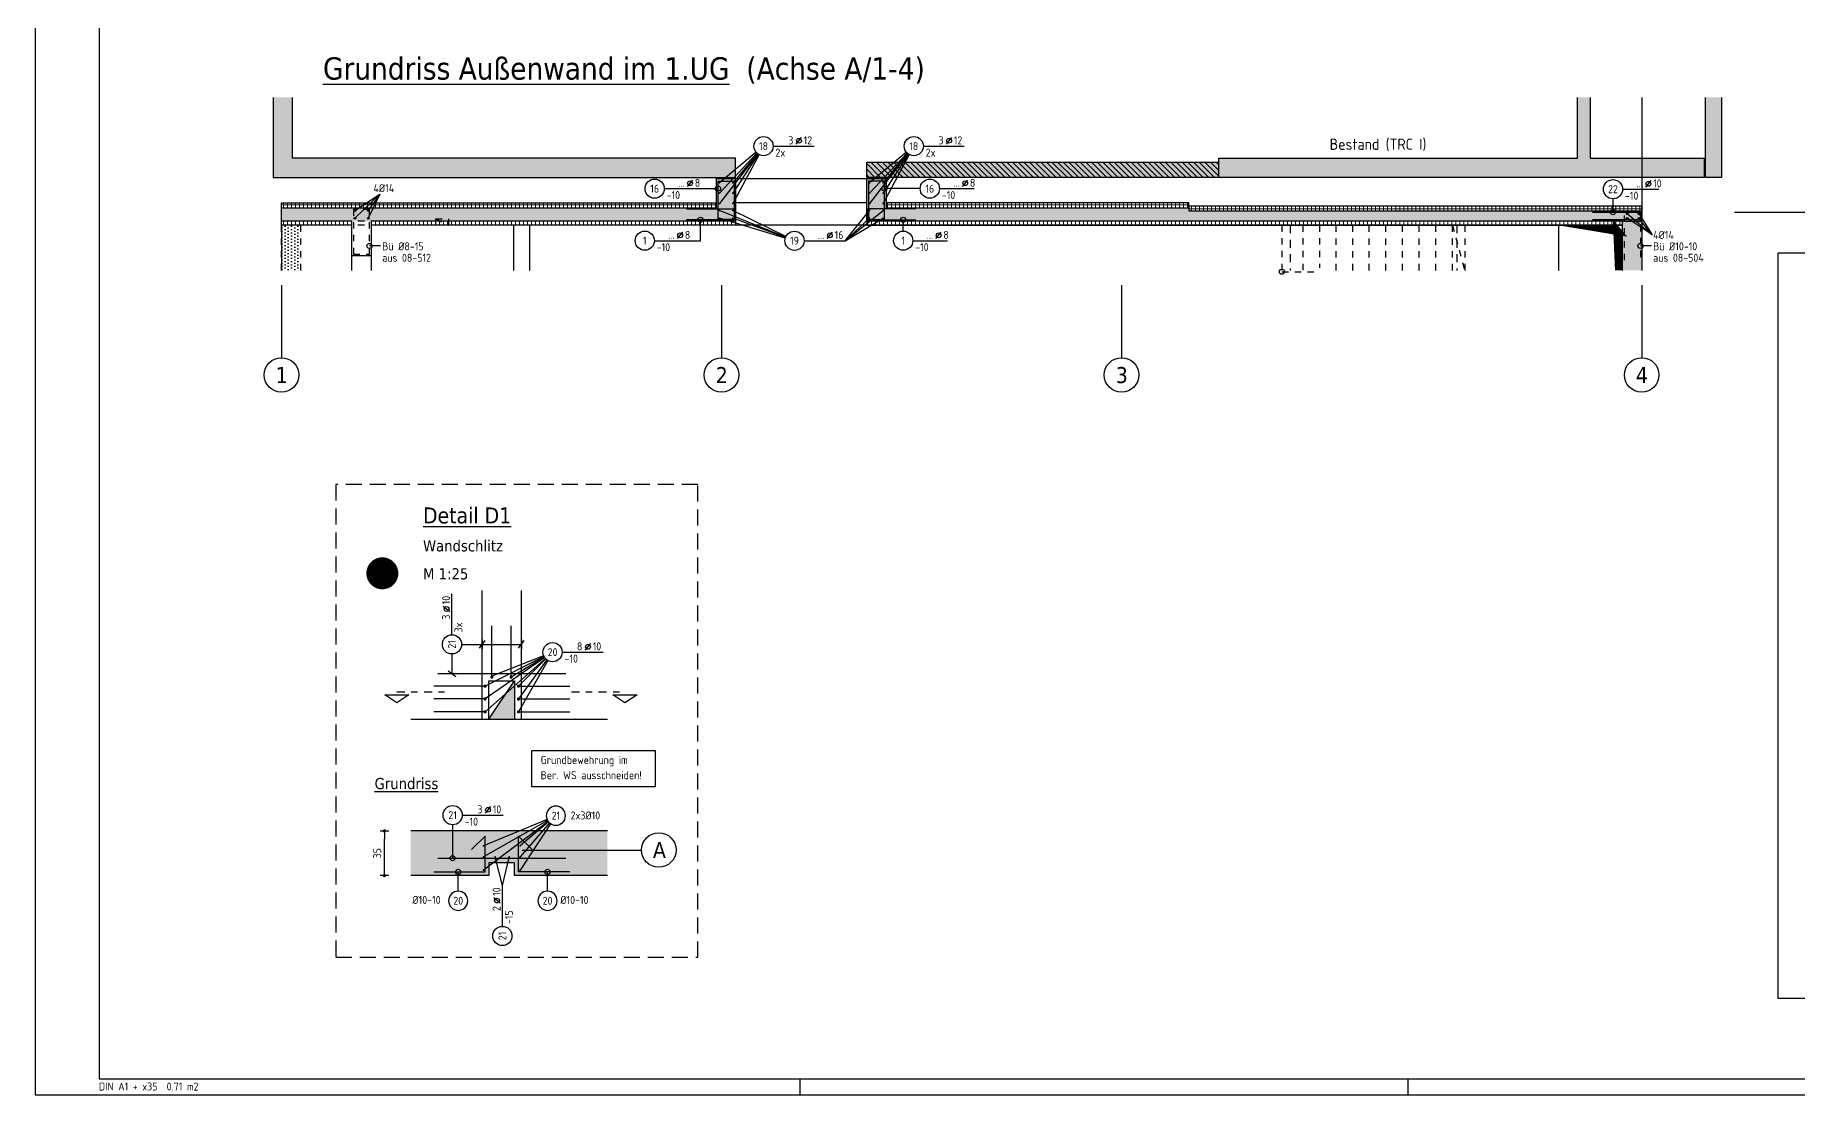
# Model space of a CAD drawing. Extents: x 40 to 130.5, y -19 to 13.9.
# Drawn here: x 39.96 to 67.49, y -19.01 to -2.45 of the extents above; entities that cross this region are included whole.
import ezdxf
from ezdxf.enums import TextEntityAlignment as Align

# ---------------------------------------------------------------- set-up
doc = ezdxf.new("R2010")
doc.units = 0
doc.header["$LTSCALE"] = 0.5
for name, pattern in [('AUSGEZOGEN', [1000.01, 1000, 0.01]), ('DASHDOTSMALL', [1.05, 0.5, -0.25, 0.05, -0.25]), ('DOT', [0.175, 0.05, -0.125]), ('HIDDEN', [0.375, 0.25, -0.125]), ('HIDDEN2', [0.187, 0.125, -0.062]), ('PUNKT', [0.175, 0.05, -0.125]), ('STRICHLINIE', [0.75, 0.5, -0.25]), ('STRICHPUNKT2', [0.55, 0.25, -0.125, 0.05, -0.125])]:
    doc.linetypes.add(name, pattern=pattern)
for name, color, linetype in [('ACHSEN', 7, 'Continuous'), ('Bestand', 7, 'Continuous'), ('BETON', 7, 'Continuous'), ('Brüstung EG', 7, 'Continuous'), ('DETAIL', 7, 'Continuous'), ('DRUEBER', 7, 'Continuous'), ('EG', 7, 'Continuous'), ('grau_dunkel', 7, 'Continuous'), ('grau_hell', 7, 'Continuous'), ('grau_mittel', 7, 'Continuous'), ('HILFE', 7, 'Continuous'), ('MASSE', 7, 'Continuous'), ('OBJEKT', 7, 'Continuous'), ('RAHMEN', 7, 'Continuous'), ('RND', 7, 'Continuous'), ('SCHNITTE', 7, 'Continuous'), ('SCHRAFF', 7, 'Continuous'), ('SFP_Achsen', 7, 'Continuous'), ('TEXT', 7, 'Continuous'), ('VERDECKT', 7, 'Continuous'), ('WD', 7, 'Continuous')]:
    doc.layers.add(name, color=color, linetype=linetype)
doc.layers.add('NOPLOT', color=7, linetype='Continuous', plot=False)
doc.layers.add('zila_01_rb_02_stb-fertig_05_schraff', color=144, linetype='Continuous', lineweight=9)
doc.styles.add('helv', font='tahoma.ttf')
doc.styles.add('txt', font='isocp.shx')
doc.dimstyles.new('DOT_I', dxfattribs={"dimscale": 0.5, "dimtxt": 0.25, "dimasz": 0.25, "dimexe": 0.1, "dimexo": 0.3, "dimgap": 0.1, "dimtad": 1, "dimdec": 3, "dimzin": 3, "dimtxsty": 'txt', "dimblk": 'DOT', "dimblk1": 'DOT', "dimblk2": 'DOT', "dimsah": 1, "dimcen": 0.1, "dimse1": 1, "dimse2": 1, "dimazin": 0, "dimtfac": 1, "dimtdec": 4, "dimtix": 1, "dimtmove": 2, "dimatfit": 3, "dimfxl": 0, "dimtvp": 1, "dimtolj": 1, "dimtzin": 0, "dimarcsym": 0})
pattern_1 = [(270, (404.95845, 73.46599), (0.05, -0.025), [0, -0.05])]
pattern_2 = [(270, (404.95845, 73.46599), (0.0625, -8e-17), []), (360, (404.95845, 73.46599), (8e-17, 0.0625), [])]

# ---------------------------------------------------------------- blocks, each defined once
blk = doc.blocks.new('RND_LEI')
at = {"layer": 'RND', "color": 7, "linetype": 'Continuous'}
blk.add_line((1.022, 0.066), (1.19, 0.27), dxfattribs=at)
for centre, radius in [((0, 0), 0.3), ((1.106, 0.168), 0.075)]:
    blk.add_circle(centre, radius, dxfattribs=at)
at = {"layer": 'RND', "color": 7, "linetype": 'Continuous', "style": 'txt'}
blk.add_attdef('POSL', text='', height=0.25, dxfattribs=at).set_placement((0, 0), align=Align.MIDDLE)
blk.add_attdef('ANZ', text='', height=0.25, dxfattribs=at).set_placement((0.931, 0.057), align=Align.RIGHT)
for tag, p in [('DUM', (1.253, 0.057)), ('ABSTD', (1.674, 0.057)), ('POSTXT', (0.374, -0.327))]:
    blk.add_attdef(tag, p, '', height=0.25, dxfattribs=at)
blk = doc.blocks.new('lei_gre')
at = {"layer": 'RND', "color": 7, "linetype": 'Continuous'}
for p, q in [((-0.09, -0.12), (0.09, 0.12)), ((0, 0.15), (0, -0.15))]:
    blk.add_line(p, q, dxfattribs=at)
blk = doc.blocks.new('SCHN-2')
at = {"layer": 'SCHNITTE', "color": 6, "linetype": 'Continuous'}
blk.add_lwpolyline([(0.378, 0.088), (0, 0.34), (-0.378, 0.088)], close=True, dxfattribs=at)
at = {"layer": 'SCHNITTE', "color": 1, "linetype": 'DASHDOTSMALL', "style": 'helv'}
blk.add_attdef('SCHN-2', text='', height=0.35, dxfattribs=at).set_placement((0, 0.45), align=Align.CENTER)
blk = doc.blocks.new('RND_HIN')
at = {"layer": 'RND', "color": 7, "linetype": 'Continuous'}
blk.add_circle((0, 0), 0.3, dxfattribs=at)
at = {"layer": 'RND', "color": 7, "linetype": 'Continuous', "style": 'txt'}
blk.add_attdef('POSI', text='', height=0.25, dxfattribs=at).set_placement((0, 0), align=Align.MIDDLE)
blk = doc.blocks.new('DOT')
at = {"layer": 'MASSE', "color": 7, "linetype": 'Continuous'}
for p, q in [((0, 0), (-1, 0)), ((0, 0.54), (0, -0.54))]:
    blk.add_line(p, q, dxfattribs=at)
at = {"layer": 'MASSE', "color": 7, "linetype": 'Continuous', "const_width": 0.2}
blk.add_lwpolyline([(-0.1, 0, 1), (0.1, 0, 1)], format="xyb", close=True, dxfattribs=at)
blk = doc.blocks.new('*D22')
at = {"layer": 'DEFPOINTS', "color": 0, "linetype": 'AUSGEZOGEN', "transparency": 16777216}
for p in [(45.41, -14.885), (45.41, -14.885), (45.41, -15.585)]:
    blk.add_point(p, dxfattribs=at)
at = {"layer": 'MASSE', "color": 0, "linetype": 'AUSGEZOGEN', "lineweight": -2, "transparency": 16777216}
blk.add_line((45.41, -15.46), (45.41, -15.01), dxfattribs=at)
at = {"layer": 'MASSE', "color": 0, "linetype": 'AUSGEZOGEN', "lineweight": -2, "transparency": 16777216, "xscale": 0.125, "yscale": 0.125, "zscale": 0.125}
for p, rotation in [((45.41, -14.885), 90), ((45.41, -15.585), 270)]:
    blk.add_blockref('DOT', p, dxfattribs=dict(at, rotation=rotation))
at = {"layer": 'MASSE', "color": 0, "linetype": 'AUSGEZOGEN', "transparency": 16777216, "insert": (45.297, -15.235), "char_height": 0.125, "attachment_point": 5, "rotation": 90, "style": 'txt'}
blk.add_mtext('\\A1;35', dxfattribs=at)
blk = doc.blocks.new('A1-35-0')
at = {"layer": 'RAHMEN'}
for p, q in [((0, 59.4), (0, 0)), ((0, 0), (118.9, 0))]:
    blk.add_line(p, q, dxfattribs=at)
at = {"layer": 'RAHMEN', "color": 5}
for p, q in [((2, 58.9), (2, 0.5)), ((2, 0.5), (118.4, 0.5))]:
    blk.add_line(p, q, dxfattribs=at)
at = {"layer": 'RAHMEN', "color": 7}
for p, q in [((23.9, 0), (23.9, 0.5)), ((42.9, 0), (42.9, 0.5))]:
    blk.add_line(p, q, dxfattribs=at)
at = {"layer": 'RAHMEN', "color": 7, "style": 'txt'}
blk.add_text('DIN A1 + x35  0.71 m2', height=0.25, dxfattribs=at).set_placement((1.989, 0.133))

msp = doc.modelspace()

# ---------------------------------------------------------------- hatches: boundary and pattern name
at = {"layer": 'Brüstung EG', "linetype": 'DOT'}
h = msp.add_hatch(dxfattribs=at)
h.set_pattern_fill('DOTS', color=102, scale=0.8, angle=-90, double=1)
h.set_pattern_definition(pattern_1)
h.paths.add_polyline_path([(43.8019, -6.1227), (44.1019, -6.1227), (44.1019, -5.4189), (43.8019, -5.4189)])
at = {"layer": 'EG', "linetype": 'AUSGEZOGEN'}
h = msp.add_hatch(dxfattribs=at)
h.set_pattern_fill('DOTS', scale=0.8, angle=-90, double=1)
h.set_pattern_definition(pattern_1)
h.paths.add_polyline_path([(43.8019, -5.1439), (43.8019, -5.3539), (50.8969, -5.3539), (50.8969, -4.6889), (50.5969, -4.6889), (50.5969, -5.1439)])
h.paths.add_polyline_path([(64.7519, -6.1227), (65.0519, -6.1227), (65.0519, -5.1939), (57.9769, -5.1939), (57.9769, -5.1439), (53.2469, -5.1439), (53.2469, -4.6889), (52.9469, -4.6889), (52.9469, -5.3539), (64.7519, -5.3539)])
at = {"layer": 'grau_hell'}
h = msp.add_hatch(color=9, dxfattribs=at)
h.paths.add_polyline_path([(50.8969, -4.6689), (50.8969, -4.3689), (43.9719, -4.3689), (43.9719, -3.4189), (43.6719, -3.4189), (43.6719, -4.6689)])
h.paths.add_polyline_path([(52.9469, -4.4289), (52.9469, -4.6689), (58.4469, -4.6689), (58.4469, -4.4289)])
h.paths.add_polyline_path([(66.0269, -4.6689), (66.0269, -4.3689), (64.2469, -4.3689), (64.2469, -3.4189), (64.0469, -3.4189), (64.0469, -4.3689), (58.4469, -4.3689), (58.4469, -4.6689)])
h.paths.add_polyline_path([(66.0469, -4.6689), (66.2969, -4.6689), (66.2969, -3.4189), (66.0469, -3.4189)])
h = msp.add_hatch(color=9, dxfattribs=at)
h.paths.add_polyline_path([(47.0438, -13.1414), (47.0661, -13.1414), (47.4438, -13.1414), (47.4438, -12.6161), (47.3227, -12.7232)])
h.paths.add_polyline_path([(47.3227, -12.7232), (47.4438, -12.6161), (47.4438, -12.5414)])
at = {"layer": 'grau_mittel'}
for points in [[(44.9019, -5.3539), (46.2119, -5.3539), (46.2119, -5.3189), (46.2119, -5.3189), (46.4119, -5.3189), (46.4119, -5.3539), (50.8969, -5.3539), (50.8969, -4.6889), (50.5969, -4.6889), (50.5969, -5.1439), (43.8019, -5.1439), (43.8019, -5.3539)], [(53.2469, -5.1439), (53.2469, -4.6889), (52.9469, -4.6889), (52.9469, -5.3539), (64.7519, -5.3539), (65.0519, -5.3539), (65.0519, -5.1939), (57.9769, -5.1939), (57.9769, -5.1439)]]:
    msp.add_hatch(color=61, dxfattribs=at).paths.add_polyline_path(points)
at = {"layer": 'SCHRAFF'}
h = msp.add_hatch(dxfattribs=at)
h.set_pattern_fill('ANSI33', color=8, scale=0.5, angle=-90, double=1)
h.set_pattern_definition([(315, (104.9585, 73.46599), (0.08838835, 0.08838835), []), (315, (104.9585, 73.3776), (0.08838835, 0.08838835), [0.0625, -0.03125])])
h.paths.add_polyline_path([(66.0269, -4.6689), (66.0269, -4.3689), (64.2469, -4.3689), (64.2469, -3.4189), (64.0469, -3.4189), (64.0469, -4.3689), (58.4469, -4.3689), (58.4469, -4.6689)])
h.paths.add_polyline_path([(50.8969, -4.6689), (50.8969, -4.3689), (43.9719, -4.3689), (43.9719, -3.4189), (43.6719, -3.4189), (43.6719, -4.6689)])
h.paths.add_polyline_path([(66.0469, -4.6689), (66.2969, -4.6689), (66.2969, -3.4189), (66.0469, -3.4189)])
h = msp.add_hatch(dxfattribs=at)
h.set_pattern_fill('ANSI31', color=8, scale=0.5, angle=-90, double=1)
h.set_pattern_definition([(315, (104.9585, 73.46599), (0.044194174, 0.044194174), [])])
h.paths.add_polyline_path([(58.4469, -4.6689), (58.4469, -4.4289), (52.9469, -4.4289), (52.9469, -4.6689)])
at = {"layer": 'zila_01_rb_02_stb-fertig_05_schraff', "linetype": 'AUSGEZOGEN'}
h = msp.add_hatch(dxfattribs=at)
h.set_pattern_fill('ANSI37', color=102, scale=0.5, angle=-135)
h.set_pattern_definition(pattern_2)
h.paths.add_polyline_path([(45.2019, -5.3539), (45.2019, -5.4189), (50.8969, -5.4189), (50.8969, -5.3539)])
h.paths.add_polyline_path([(50.5969, -5.1439), (50.5969, -5.0689), (43.8019, -5.0689), (43.8019, -5.1439)])
h.paths.add_polyline_path([(44.9019, -5.4189), (44.9019, -5.3539), (43.8019, -5.3539), (43.8019, -5.4189)])
h = msp.add_hatch(dxfattribs=at)
h.set_pattern_fill('ANSI37', color=102, scale=0.5, angle=-135)
h.set_pattern_definition(pattern_2)
h.paths.add_polyline_path([(57.9769, -5.1189), (57.9769, -5.1439), (57.9769, -5.1939), (65.0519, -5.1939), (65.0519, -5.1189)])
h.paths.add_polyline_path([(64.7519, -5.4189), (64.7519, -5.3539), (52.9469, -5.3539), (52.9469, -5.4189)])
h.paths.add_polyline_path([(53.2469, -5.0689), (53.2469, -5.1439), (57.9769, -5.1439), (57.9769, -5.1189), (57.9769, -5.0689)])

# ---------------------------------------------------------------- linework, layer by layer
at = {"layer": 'ACHSEN', "color": 140, "linetype": 'AUSGEZOGEN'}
for p, q in [((65.0519, -3.4189), (65.0519, -6.1227)), ((67.8019, -5.2189), (66.5025, -5.2189)), ((43.8019, -6.3568), (43.8019, -7.4879)), ((50.6769, -6.3568), (50.6769, -7.4879)), ((56.9269, -6.3568), (56.9269, -7.4879)), ((65.0519, -6.3568), (65.0519, -7.4879)), ((47.5635, -15.1845), (49.4255, -15.1845))]:
    msp.add_line(p, q, dxfattribs=at)
at = {"layer": 'Bestand', "color": 8, "linetype": 'AUSGEZOGEN'}
for p, q in [((43.6719, -3.4189), (43.6719, -4.6689)), ((43.9719, -4.3689), (43.9719, -3.4189)), ((64.0469, -4.3689), (64.0469, -3.4189)), ((64.2469, -3.4189), (64.2469, -4.3689)), ((66.0469, -4.6689), (66.0469, -3.4189)), ((66.2969, -3.4189), (66.2969, -4.6689)), ((50.8969, -4.3689), (43.9719, -4.3689)), ((50.8969, -4.6689), (50.8969, -4.3689)), ((58.4469, -4.3689), (64.0469, -4.3689)), ((58.4469, -4.6689), (58.4469, -4.3689)), ((64.2469, -4.3689), (66.0269, -4.3689)), ((66.0269, -4.3689), (66.0269, -4.6689)), ((43.6719, -4.6689), (50.8969, -4.6689)), ((52.9469, -4.4289), (58.4469, -4.4289)), ((52.9469, -4.6689), (52.9469, -4.4289)), ((58.4469, -4.6689), (52.9469, -4.6689)), ((66.0269, -4.6689), (58.4469, -4.6689)), ((66.2969, -4.6689), (66.0469, -4.6689))]:
    msp.add_line(p, q, dxfattribs=at)
at = {"layer": 'BETON', "color": 6, "linetype": 'AUSGEZOGEN'}
for p, q in [((48.8934, -14.8845), (45.8222, -14.8845)), ((47.0438, -15.3845), (47.0438, -15.5845)), ((47.4438, -15.3845), (47.0438, -15.3845)), ((47.4438, -15.5845), (47.4438, -15.3845)), ((47.0438, -15.5845), (45.8222, -15.5845)), ((48.8934, -15.5845), (47.4438, -15.5845))]:
    msp.add_line(p, q, dxfattribs=at)
at = {"layer": 'BETON', "color": 6, "linetype": 'AUSGEZOGEN', "lineweight": -2}
msp.add_lwpolyline([(43.8019, -5.1439), (50.5969, -5.1439), (50.5969, -4.6889), (50.8969, -4.6889), (50.8969, -5.3539), (45.2019, -5.3539), (45.2019, -5.8939), (44.9019, -5.8939), (44.9019, -5.3539), (43.8019, -5.3539)], close=True, dxfattribs=at)
for points in [[(64.7519, -6.1227), (64.7519, -5.3539), (52.9469, -5.3539), (52.9469, -4.6889), (53.2469, -4.6889), (53.2469, -5.1439), (57.9769, -5.1439), (57.9769, -5.1939), (65.0519, -5.1939)], [(43.8019, -5.1439), (43.8019, -5.0689), (50.5969, -5.0689)], [(57.9769, -5.1439), (57.9769, -5.0689), (53.2469, -5.0689)], [(65.0519, -5.1939), (65.0519, -5.1189), (57.9769, -5.1189), (57.9769, -5.1439)], [(65.0519, -5.1189), (65.0519, -6.1227)], [(44.9019, -5.4189), (43.8019, -5.4189), (43.8019, -5.3539)], [(50.8969, -5.3539), (50.8969, -5.4189), (45.2019, -5.4189)], [(52.9469, -5.3539), (52.9469, -5.4189), (64.7519, -5.4189)]]:
    msp.add_lwpolyline(points, dxfattribs=at)
at = {"layer": 'Brüstung EG', "color": 102, "linetype": 'DOT'}
for p, q in [((43.8019, -6.1227), (43.8019, -5.4189)), ((44.1019, -6.1227), (44.1019, -5.4189))]:
    msp.add_line(p, q, dxfattribs=at)
at = {"layer": 'DETAIL', "color": 102, "linetype": 'STRICHLINIE'}
msp.add_lwpolyline([(44.6522, -9.4718), (44.6522, -16.8622), (50.308, -16.8622), (50.308, -9.4718)], close=True, dxfattribs=at)
at = {"layer": 'DRUEBER', "color": 7, "linetype": 'DOT'}
for p, q in [((59.4319, -5.4189), (59.4319, -6.1227)), ((59.7569, -5.4189), (59.7569, -6.1227)), ((60.0169, -5.4189), (60.0169, -6.0821)), ((60.2769, -6.1227), (60.2769, -5.4189)), ((60.5369, -6.1227), (60.5369, -5.4189)), ((60.7969, -6.1227), (60.7969, -5.4189)), ((61.0569, -6.1227), (61.0569, -5.4189)), ((61.3169, -6.1227), (61.3169, -5.4189)), ((61.5769, -6.1227), (61.5769, -5.4189)), ((61.8369, -6.1227), (61.8369, -5.4189)), ((62.0969, -5.4189), (62.2862, -6.1227)), ((62.0969, -6.1227), (62.0969, -5.4189)), ((62.2919, -6.1227), (62.2919, -5.4189)), ((59.4319, -6.1439), (60.0108, -6.1439))]:
    msp.add_line(p, q, dxfattribs=at)
at = {"layer": 'DRUEBER', "color": 7, "linetype": 'PUNKT', "lineweight": -2}
msp.add_lwpolyline([(50.8969, -5.3539), (43.8019, -5.3539), (43.8019, -5.1439), (50.5969, -5.1439), (50.5969, -4.6889), (50.8969, -4.6889)], close=True, dxfattribs=at)
for points in [[(64.7519, -6.1227), (64.7519, -5.3539), (52.9469, -5.3539), (52.9469, -4.6889), (53.2469, -4.6889), (53.2469, -5.1439), (57.9769, -5.1439), (57.9769, -5.1939), (65.0519, -5.1939)], [(43.8019, -5.1439), (43.8019, -5.0689), (50.5969, -5.0689)], [(57.9769, -5.1439), (57.9769, -5.0689), (53.2469, -5.0689)], [(65.0519, -5.1939), (65.0519, -5.1189), (57.9769, -5.1189), (57.9769, -5.1439)], [(65.0519, -5.1939), (65.0519, -6.1227)], [(50.8969, -5.3539), (50.8969, -5.4189), (43.8019, -5.4189), (43.8019, -5.3539)], [(52.9469, -5.3539), (52.9469, -5.4189), (64.7519, -5.4189)]]:
    msp.add_lwpolyline(points, dxfattribs=at)
at = {"layer": 'grau_dunkel', "color": 21}
msp.add_lwpolyline([(63.7519, -5.4189, 0, 0.1631, 0), (64.7453, -5.5002, 0, 0, 0), (64.6782, -5.4205, 0.1474, 0.1172, 0), (64.6933, -6.1227, 0, 0, 0)], format="xyseb", dxfattribs=at)
at = {"layer": 'grau_mittel', "color": 61}
for points in [[(47.0438, -15.5845), (47.0438, -14.8845), (45.8222, -15.5845), (45.8222, -14.8845)], [(47.0438, -15.3845), (47.0438, -14.8845), (47.4438, -15.3845), (47.4438, -14.8845)], [(47.4438, -15.5845), (47.4438, -14.8845), (48.8934, -15.5845), (48.8934, -14.8845)]]:
    msp.add_solid(points, dxfattribs=at)
at = {"layer": 'HILFE', "color": 102, "linetype": 'AUSGEZOGEN'}
for p, q in [((44.9482, -5.1865), (45.3374, -4.9339)), ((44.9482, -5.3091), (45.3374, -4.9339)), ((45.3374, -4.9339), (45.1588, -5.3091)), ((45.3374, -4.9339), (45.1588, -5.1865)), ((64.8247, -5.2365), (65.2167, -5.5693)), ((65.2167, -5.5693), (64.8247, -5.3091)), ((65.0088, -5.2365), (65.2167, -5.5693)), ((65.2167, -5.5693), (65.0088, -5.3091)), ((45.35, -5.7413), (45.1769, -5.7413)), ((65.2051, -5.7413), (65.032, -5.7413)), ((47.0438, -12.5414), (47.4438, -12.5414)), ((47.0438, -13.1414), (47.0438, -12.5414)), ((47.4438, -12.5414), (47.4438, -13.1414)), ((45.8222, -13.1414), (48.8934, -13.1414)), ((45.8222, -13.1414), (47.0661, -13.1414)), ((47.4661, -13.1414), (48.8934, -13.1414))]:
    msp.add_line(p, q, dxfattribs=at)
msp.add_lwpolyline([(47.7134, -13.6267), (49.6387, -13.6267), (49.6387, -14.1977), (47.7134, -14.1977)], close=True, dxfattribs=at)
at = {"layer": 'NOPLOT', "color": 191, "linetype": 'AUSGEZOGEN'}
for p, q in [((64.7519, -5.3539), (65.0519, -5.3539)), ((47.0438, -13.1414), (47.4438, -12.5414))]:
    msp.add_line(p, q, dxfattribs=at)
at = {"layer": 'NOPLOT', "color": 191, "linetype": 'Continuous', "const_width": 0.25}
msp.add_lwpolyline([(45.2531, -10.8588, 1), (45.5031, -10.8588, 1)], format="xyb", close=True, dxfattribs=at)
at = {"layer": 'OBJEKT', "color": 7, "linetype": 'AUSGEZOGEN'}
for p, q in [((50.8969, -4.6889), (52.9469, -4.6889)), ((52.9469, -5.0689), (50.8969, -5.0689)), ((43.8019, -5.4189), (43.8019, -6.1227)), ((47.4269, -5.4189), (47.4269, -6.1227)), ((47.6769, -5.4189), (47.6769, -6.1227)), ((52.9469, -5.4189), (50.8969, -5.4189)), ((63.7519, -5.4189), (63.7519, -6.1227)), ((44.9019, -6.1227), (44.9019, -5.8939)), ((45.2019, -5.8939), (45.2019, -6.1227))]:
    msp.add_line(p, q, dxfattribs=at)
msp.add_circle((59.4319, -6.1439), 0.04, dxfattribs=at)
at = {"layer": 'RND', "color": 102, "linetype": 'AUSGEZOGEN'}
for p, q in [((51.2174, -4.2768), (50.6432, -4.7522)), ((51.2302, -4.2904), (50.6432, -4.9148)), ((51.2415, -4.3), (50.6432, -5.0775)), ((51.2366, -4.296), (50.8538, -4.7522)), ((51.251, -4.3067), (50.8538, -4.9148)), ((51.2623, -4.3134), (50.8538, -5.0775)), ((53.5642, -4.2768), (52.99, -4.7522)), ((53.577, -4.2904), (52.99, -4.9148)), ((53.5883, -4.3), (52.99, -5.0775)), ((53.5834, -4.296), (53.2006, -4.7522)), ((53.5978, -4.3067), (53.2006, -4.9148)), ((53.6091, -4.3134), (53.2006, -5.0775)), ((53.781, -4.8453), (53.2219, -4.8453)), ((51.6776, -5.6041), (50.6432, -5.1865)), ((51.6821, -5.594), (50.8538, -5.1865)), ((52.6067, -5.6602), (52.99, -5.1865)), ((52.6067, -5.6602), (53.2006, -5.1865)), ((64.6033, -5.004), (64.6033, -5.2124)), ((50.3466, -5.6592), (50.3466, -5.3324)), ((51.673, -5.6172), (50.6432, -5.3091)), ((51.6757, -5.6089), (50.8538, -5.3091)), ((52.6067, -5.6602), (53.2006, -5.3091)), ((52.6067, -5.6602), (52.99, -5.3091)), ((53.5154, -5.5092), (53.5154, -5.3324)), ((46.6153, -11.9702), (47.5494, -11.9702)), ((46.4653, -12.1202), (46.4653, -12.4287)), ((47.9034, -12.1592), (46.9829, -12.6234)), ((47.9141, -12.1772), (46.9829, -12.8234)), ((47.925, -12.191), (46.9829, -13.0234)), ((47.8979, -12.147), (47.0893, -12.4681)), ((47.9087, -12.1688), (47.3893, -12.4806)), ((47.9312, -12.1976), (47.5047, -12.6234)), ((47.9491, -12.2129), (47.5047, -12.8234)), ((47.9629, -12.2219), (47.5047, -13.0234)), ((46.476, -14.7897), (46.476, -15.3121)), ((47.9511, -14.706), (46.9583, -15.1204)), ((47.9591, -14.7225), (46.9583, -15.2927)), ((47.9696, -14.7384), (46.9583, -15.4994)), ((47.9748, -14.7449), (47.5293, -15.1204)), ((47.9911, -14.7615), (47.5293, -15.2927)), ((48.007, -14.7735), (47.5293, -15.4994)), ((47.2532, -15.7381), (47.1388, -15.2927)), ((47.2532, -15.7381), (47.3569, -15.2996)), ((46.5636, -15.828), (46.5636, -15.5266)), ((47.9592, -15.828), (47.9592, -15.5266))]:
    msp.add_line(p, q, dxfattribs=at)
at = {"layer": 'RND', "color": 7, "linetype": 'AUSGEZOGEN'}
for p, q in [((51.483, -4.1811), (52.123, -4.1811)), ((53.8298, -4.1811), (54.4698, -4.1811)), ((49.7827, -4.8453), (50.6219, -4.8453)), ((54.081, -4.8453), (54.621, -4.8453)), ((64.7533, -4.854), (65.3217, -4.854)), ((49.6273, -5.6592), (50.3466, -5.6592)), ((51.9667, -5.6602), (52.6067, -5.6602)), ((53.6654, -5.6592), (54.2054, -5.6592)), ((46.4653, -11.8202), (46.4653, -11.1802)), ((48.1874, -12.0916), (48.8274, -12.0916)), ((46.626, -14.6397), (47.266, -14.6397)), ((47.2532, -16.3781), (47.2532, -15.7381))]:
    msp.add_line(p, q, dxfattribs=at)
at = {"layer": 'RND', "color": 1, "linetype": 'AUSGEZOGEN'}
for points in [[(50.8719, -5.3259), (50.6219, -5.3259), (50.6219, -4.7259), (50.8719, -4.7259)], [(52.9719, -5.3259), (53.2219, -5.3259), (53.2219, -4.7259), (52.9719, -4.7259)]]:
    msp.add_lwpolyline(points, close=True, dxfattribs=at)
at = {"layer": 'RND', "color": 7, "linetype": 'AUSGEZOGEN'}
for points, const_width in [([(50.6502, -4.7522, -1), (50.6362, -4.7522, -1)], 0.014), ([(50.6502, -4.9148, -1), (50.6362, -4.9148, -1)], 0.014), ([(50.8608, -4.7522, -1), (50.8468, -4.7522, -1)], 0.014), ([(50.8608, -4.9148, -1), (50.8468, -4.9148, -1)], 0.014), ([(52.983, -4.7522, 1), (52.997, -4.7522, 1)], 0.014), ([(52.983, -4.9148, 1), (52.997, -4.9148, 1)], 0.014), ([(53.1936, -4.7522, 1), (53.2076, -4.7522, 1)], 0.014), ([(53.1936, -4.9148, 1), (53.2076, -4.9148, 1)], 0.014), ([(50.6502, -5.0775, -1), (50.6362, -5.0775, -1)], 0.014), ([(50.6502, -5.1865, -1), (50.6362, -5.1865, -1)], 0.014), ([(50.8608, -5.0775, -1), (50.8468, -5.0775, -1)], 0.014), ([(50.8608, -5.1865, -1), (50.8468, -5.1865, -1)], 0.014), ([(52.983, -5.0775, 1), (52.997, -5.0775, 1)], 0.014), ([(52.983, -5.1865, 1), (52.997, -5.1865, 1)], 0.014), ([(53.1936, -5.0775, 1), (53.2076, -5.0775, 1)], 0.014), ([(53.1936, -5.1865, 1), (53.2076, -5.1865, 1)], 0.014), ([(50.6502, -5.3091, -1), (50.6362, -5.3091, -1)], 0.014), ([(50.8608, -5.3091, -1), (50.8468, -5.3091, -1)], 0.014), ([(52.983, -5.3091, 1), (52.997, -5.3091, 1)], 0.014), ([(53.1936, -5.3091, 1), (53.2076, -5.3091, 1)], 0.014), ([(46.9954, -12.6234, -1), (46.9704, -12.6234, -1)], 0.025), ([(47.0893, -12.4931, -1), (47.0893, -12.4681, -1)], 0.025), ([(47.3893, -12.4931, -1), (47.3893, -12.4681, -1)], 0.025), ([(47.4922, -12.6234, 1), (47.5172, -12.6234, 1)], 0.025), ([(46.9954, -12.8234, -1), (46.9704, -12.8234, -1)], 0.025), ([(47.4922, -12.8234, 1), (47.5172, -12.8234, 1)], 0.025), ([(46.9954, -13.0234, -1), (46.9704, -13.0234, -1)], 0.025), ([(47.4922, -13.0234, 1), (47.5172, -13.0234, 1)], 0.025), ([(46.9513, -15.1204, -1), (46.9653, -15.1204, -1)], 0.014), ([(47.5363, -15.1204, 1), (47.5223, -15.1204, 1)], 0.014), ([(46.9513, -15.2927, -1), (46.9653, -15.2927, -1)], 0.014), ([(47.1318, -15.2927, -1), (47.1458, -15.2927, -1)], 0.014), ([(47.351, -15.2927, -1), (47.365, -15.2927, -1)], 0.014), ([(47.5363, -15.2927, 1), (47.5223, -15.2927, 1)], 0.014), ([(46.9513, -15.4994, -1), (46.9653, -15.4994, -1)], 0.014), ([(47.5363, -15.4994, 1), (47.5223, -15.4994, 1)], 0.014)]:
    msp.add_lwpolyline(points, format="xyb", close=True, dxfattribs=dict(at, const_width=const_width))
at = {"layer": 'RND', "color": 1, "linetype": 'HIDDEN2'}
msp.add_lwpolyline([(44.9269, -5.8689), (45.1769, -5.8689), (45.1769, -5.1689), (44.9269, -5.1689)], close=True, dxfattribs=at)
at = {"layer": 'RND', "color": 1, "linetype": 'AUSGEZOGEN'}
for points in [[(50.1306, -5.1624), (50.8806, -5.1624), (50.8806, -5.3324), (50.1306, -5.3324)], [(53.7132, -5.1624), (52.9632, -5.1624), (52.9632, -5.3324), (53.7132, -5.3324)], [(64.2856, -5.2124), (65.0356, -5.2124), (65.0356, -5.3324), (64.2856, -5.3324)], [(46.9382, -13.1267), (46.9382, -11.1267)], [(47.5494, -13.1267), (47.5494, -11.1267)], [(47.0893, -12.4806), (47.0893, -11.6806)], [(47.3893, -12.4806), (47.3893, -11.6806)], [(46.9829, -12.6234), (46.1829, -12.6234)], [(48.2438, -12.4287), (46.2438, -12.4287)], [(47.5047, -12.6234), (48.3047, -12.6234)], [(46.9829, -12.8234), (46.1829, -12.8234)], [(47.5047, -12.8234), (48.3047, -12.8234)], [(46.9829, -13.0234), (46.1829, -13.0234)], [(47.5047, -13.0234), (48.3047, -13.0234)], [(46.1829, -15.5266), (46.9829, -15.5266), (46.9829, -14.9666), (46.7708, -15.1787)], [(48.3047, -15.5266), (47.5047, -15.5266), (47.5047, -14.9666), (47.7168, -15.1787)], [(46.2438, -15.3121), (48.2438, -15.3121)]]:
    msp.add_lwpolyline(points, dxfattribs=at)
at = {"layer": 'RND', "color": 1, "linetype": 'HIDDEN2'}
msp.add_lwpolyline([(64.782, -5.9646), (64.782, -5.2146), (65.032, -5.2146), (65.032, -5.9646)], dxfattribs=at)
at = {"layer": 'RND', "color": 7, "linetype": 'AUSGEZOGEN'}
for centre, radius in [((50.6219, -4.8453), 0.04), ((53.2219, -4.8453), 0.04), ((44.9482, -5.1865), 0.014), ((45.1588, -5.1865), 0.014), ((64.6033, -5.2124), 0.04), ((64.8247, -5.2365), 0.014), ((65.0088, -5.2365), 0.014), ((44.9482, -5.3091), 0.014), ((45.1588, -5.3091), 0.014), ((50.3466, -5.3324), 0.04), ((53.5154, -5.3324), 0.04), ((64.8247, -5.3091), 0.014), ((65.0088, -5.3091), 0.014), ((45.1769, -5.7413), 0.04), ((65.032, -5.7413), 0.04), ((46.476, -15.3121), 0.04), ((46.5636, -15.5266), 0.04), ((47.9592, -15.5266), 0.04)]:
    msp.add_circle(centre, radius, dxfattribs=at)
at = {"layer": 'SCHNITTE', "color": 6, "linetype": 'STRICHPUNKT2'}
for p, q in [((45.6046, -12.7142), (46.3492, -12.7142)), ((48.3321, -12.7142), (49.1675, -12.7142))]:
    msp.add_line(p, q, dxfattribs=at)
at = {"layer": 'SFP_Achsen', "color": 7, "linetype": 'AUSGEZOGEN'}
for centre in [(43.8019, -7.7584), (50.6769, -7.7584), (56.9269, -7.7584), (65.0519, -7.7584), (49.696, -15.1845)]:
    msp.add_circle(centre, 0.2705, dxfattribs=at)
at = {"layer": 'TEXT', "color": 1, "linetype": 'AUSGEZOGEN'}
msp.add_lwpolyline([(67.1847, -5.8463), (84.525, -5.8463), (84.525, -17.5061), (67.1847, -17.5061)], close=True, dxfattribs=at)
at = {"layer": 'VERDECKT', "color": 7, "linetype": 'HIDDEN'}
for p, q in [((59.5619, -5.4189), (59.5619, -6.1227)), ((62.1619, -5.4189), (62.1619, -6.1227))]:
    msp.add_line(p, q, dxfattribs=at)
at = {"layer": 'WD', "color": 102, "linetype": 'HIDDEN2'}
msp.add_line((46.2119, -5.3189), (46.4119, -5.4189), dxfattribs=at)
msp.add_lwpolyline([(46.4119, -5.3189), (46.4119, -5.4189), (46.2119, -5.4189), (46.2119, -5.3189)], close=True, dxfattribs=at)

# ---------------------------------------------------------------- block references
at = {"layer": 'RAHMEN', "color": 191, "linetype": 'AUSGEZOGEN', "xscale": 0.5, "yscale": 0.5, "zscale": 0.5}
msp.add_blockref('A1-35-0', (39.9553, -19.0109), dxfattribs=at)
at = {"layer": 'RND', "color": 7, "linetype": 'AUSGEZOGEN', "xscale": 0.5, "yscale": 0.5, "zscale": 0.5}
for p, values in [((51.333, -4.1811), {'POSL': '18', 'DUM': '12', 'ANZ': '3', 'POSTXT': '2x'}), ((53.6798, -4.1811), {'POSL': '18', 'DUM': '12', 'ANZ': '3', 'POSTXT': '2x'}), ((49.6327, -4.8453), {'POSL': '16', 'DUM': '8', 'ANZ': '...', 'POSTXT': '-10'}), ((53.931, -4.8453), {'POSL': '16', 'DUM': '8', 'ANZ': '...', 'POSTXT': '-10'}), ((64.6033, -4.854), {'POSL': '22', 'DUM': '10', 'ANZ': '...', 'POSTXT': '-10'}), ((49.4773, -5.6592), {'POSL': '1', 'DUM': '8', 'ANZ': '...', 'POSTXT': '-10'}), ((51.8167, -5.6602), {'POSL': '19', 'DUM': '16', 'ANZ': '...'}), ((53.5154, -5.6592), {'POSL': '1', 'DUM': '8', 'ANZ': '...', 'POSTXT': '-10'}), ((48.0374, -12.0916), {'POSL': '20', 'DUM': '10', 'ANZ': '8', 'POSTXT': '-10'}), ((46.476, -14.6397), {'POSL': '21', 'DUM': '10', 'ANZ': '3', 'POSTXT': '-10'})]:
    msp.add_blockref('RND_LEI', p, dxfattribs=at).add_auto_attribs(values)
at = {"layer": 'RND', "color": 7, "linetype": 'AUSGEZOGEN', "xscale": 0.5, "yscale": 0.5, "zscale": 0.5, "rotation": 90}
for p, values in [((46.4653, -11.9702), {'POSL': '21', 'DUM': '10', 'ANZ': '3', 'POSTXT': '3x'}), ((47.2532, -16.5281), {'POSL': '21', 'DUM': '10', 'ANZ': '2', 'POSTXT': '-15'})]:
    msp.add_blockref('RND_LEI', p, dxfattribs=at).add_auto_attribs(values)
at = {"layer": 'RND', "color": 102, "linetype": 'AUSGEZOGEN', "xscale": 0.5, "yscale": 0.5, "zscale": 0.5}
for p in [(46.9382, -11.9702), (47.5494, -11.9702)]:
    msp.add_blockref('lei_gre', p, dxfattribs=at)
at = {"layer": 'RND', "color": 102, "linetype": 'AUSGEZOGEN', "xscale": 0.5, "yscale": 0.5, "zscale": 0.5, "rotation": 270}
msp.add_blockref('lei_gre', (46.4653, -12.4287), dxfattribs=at)
at = {"layer": 'RND', "color": 7, "linetype": 'AUSGEZOGEN'}
ref = msp.add_blockref('RND_HIN', (48.0895, -14.6482), dxfattribs=dict(at, xscale=-0.5, yscale=0.5, zscale=0.5, rotation=180))
ref.add_attrib('POSI', '21', dxfattribs={"color": 7, "linetype": 'Continuous', "height": 0.125, "style": 'txt'}).set_placement((48.0895, -14.6482), align=Align.MIDDLE)
ref = msp.add_blockref('RND_HIN', (46.5636, -15.978), dxfattribs=dict(at, xscale=-0.5, yscale=0.5, zscale=0.5, rotation=180))
ref.add_attrib('POSI', '20', dxfattribs={"color": 7, "linetype": 'Continuous', "height": 0.125, "style": 'txt'}).set_placement((46.5636, -15.978), align=Align.MIDDLE)
ref = msp.add_blockref('RND_HIN', (47.9592, -15.978), dxfattribs=dict(at, xscale=-0.5, yscale=0.5, zscale=0.5, rotation=180))
ref.add_attrib('POSI', '20', dxfattribs={"color": 7, "linetype": 'Continuous', "height": 0.125, "style": 'txt'}).set_placement((47.9592, -15.978), align=Align.MIDDLE)
at = {"layer": 'SCHNITTE', "color": 6, "linetype": 'STRICHPUNKT2', "xscale": -0.5, "yscale": 0.5, "zscale": 0.5, "rotation": 180}
for p in [(45.6046, -12.7142), (49.1675, -12.7142)]:
    msp.add_blockref('SCHN-2', p, dxfattribs=at)

# ---------------------------------------------------------------- texts
at = {"layer": 'SFP_Achsen', "color": 6, "linetype": 'AUSGEZOGEN', "style": 'helv'}
for s, p in [('1', (43.7113, -7.8846)), ('2', (50.5863, -7.8846)), ('3', (56.8363, -7.8846)), ('4', (64.9613, -7.8846)), ('A', (49.6054, -15.3083))]:
    msp.add_text(s, height=0.25, dxfattribs=at).set_placement(p)
at = {"layer": 'TEXT', "color": 5, "linetype": 'AUSGEZOGEN', "style": 'helv'}
msp.add_text('%%UGrundriss Außenwand im 1.UG%%U  (Achse A/1-4)', height=0.35, dxfattribs=at).set_placement((44.45, -3.1414))
at = {"layer": 'TEXT', "color": 1, "style": 'txt'}
msp.add_text('Bestand (TRC I)', height=0.175, dxfattribs=at).set_placement((60.1771, -4.2388))
at = {"layer": 'TEXT', "color": 7, "linetype": 'AUSGEZOGEN', "style": 'txt'}
for s, p in [('4%%C14', (45.24, -4.9004)), ('4%%C14 ', (65.2313, -5.6313)), ('Bü %%C8-15', (45.3762, -5.8101)), ('Bü %%C10-10', (65.2313, -5.8101)), ('aus 08-512', (45.3762, -5.9885)), ('aus 08-504', (65.2313, -5.9885)), ('Grundbewehrung im ', (47.8514, -13.84)), ('Ber. WS ausschneiden!', (47.8514, -14.0775)), ('2x3%%C10', (48.3184, -14.7061)), ('%%C10-10', (45.8474, -16.0273)), ('%%C10-10', (48.1587, -16.0273))]:
    msp.add_text(s, height=0.125, dxfattribs=at).set_placement(p)
at = {"layer": 'TEXT', "color": 6, "linetype": 'AUSGEZOGEN', "style": 'helv'}
msp.add_text('%%UDetail D1', height=0.25, dxfattribs=at).set_placement((46.0133, -10.0789))
at = {"layer": 'TEXT', "color": 1, "linetype": 'AUSGEZOGEN', "style": 'helv'}
for s, p in [('Wandschlitz', (46.0133, -10.5164)), ('M 1:25', (46.0133, -10.9539)), ('%%UGrundriss', (45.2568, -14.2331))]:
    msp.add_text(s, height=0.175, dxfattribs=at).set_placement(p)

# ---------------------------------------------------------------- dimensions: what is measured, and where the dimension line sits
at = {"layer": 'MASSE', "color": 7, "linetype": 'AUSGEZOGEN'}
dim = msp.add_linear_dim(base=(45.4095, -14.8845), p1=(45.4095, -15.5845), p2=(45.4095, -14.8845), angle=270, dimstyle='DOT_I', override={"dimdec": 0, "dimlfac": 50}, dxfattribs=at)
dim.commit()
dim.dimension.update_dxf_attribs({"geometry": '*D22', "text_midpoint": (45.297, -15.2345)})

doc.saveas('drawing.dxf')
